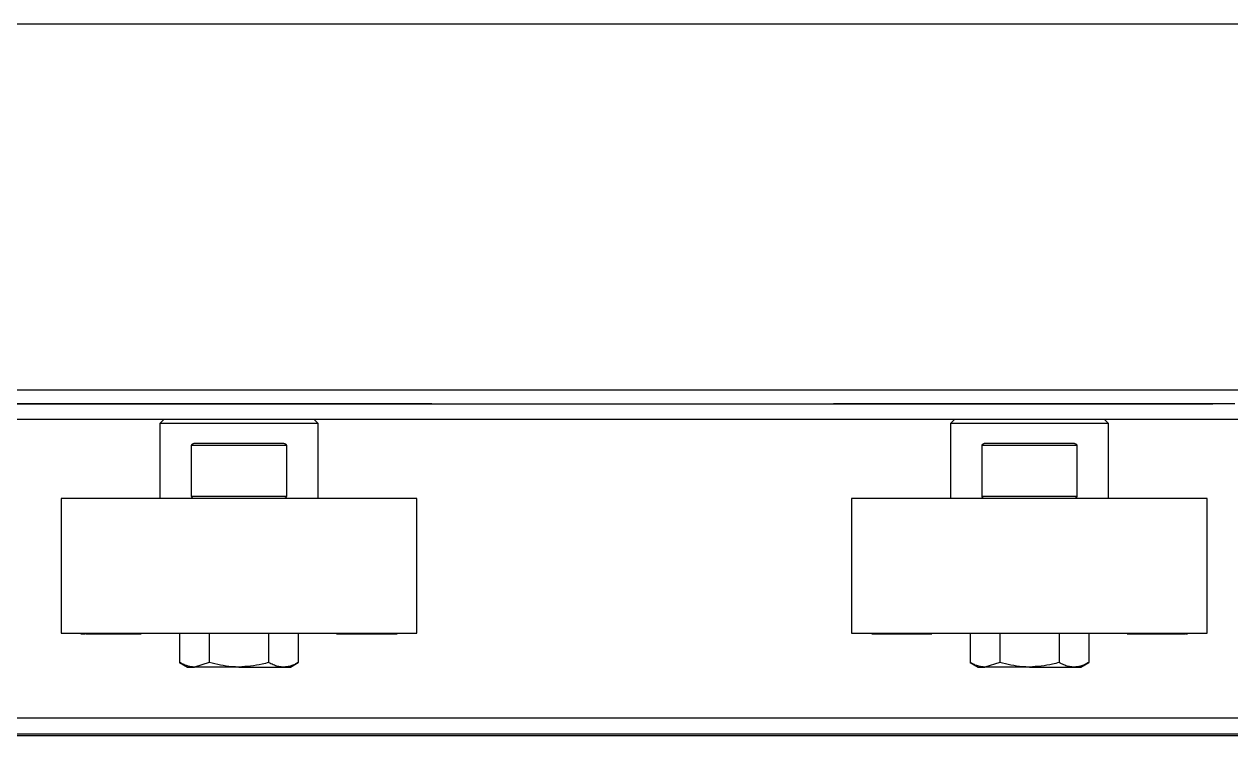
# Model space of a CAD drawing. Header units: millimetres. Extents: x 15 to 415, y 5 to 292.
# Drawn here: x 133.05 to 140.68, y 123.09 to 127.59 of the extents above; entities that cross this region are included whole.
import ezdxf

# ---------------------------------------------------------------- set-up
doc = ezdxf.new("R2010")
doc.units = ezdxf.units.MM
doc.linetypes.add('CENTERX2', pattern=[20.32, 12.7, -2.54, 2.54, -2.54])

msp = doc.modelspace()

# ---------------------------------------------------------------- linework, layer by layer
at = {"color": 7, "linetype": 'Continuous', "lineweight": 25}
for p, q in [((164.90737, 127.58944), (118.90737, 127.58944)), ((164.90737, 125.08944), (118.90737, 125.08944)), ((133.93237, 125.08944), (133.90737, 125.06444)), ((133.90737, 125.06444), (133.90737, 124.58944)), ((134.40737, 125.06444), (133.90737, 125.06444)), ((134.90737, 125.06444), (134.40737, 125.06444)), ((134.90737, 125.06444), (134.88237, 125.08944)), ((134.90737, 124.58944), (134.90737, 125.06444)), ((138.93237, 125.08944), (138.90737, 125.06444)), ((138.90737, 125.06444), (138.90737, 124.58944)), ((139.40737, 125.06444), (138.90737, 125.06444)), ((139.90737, 125.06444), (139.40737, 125.06444)), ((139.90737, 125.06444), (139.88237, 125.08944)), ((139.90737, 124.58944), (139.90737, 125.06444)), ((134.10737, 124.60444), (134.10737, 124.92444)), ((134.70737, 124.92444), (134.10737, 124.92444)), ((134.12848, 124.93944), (134.68625, 124.93944)), ((134.70737, 124.92444), (134.70737, 124.60444)), ((139.10737, 124.60444), (139.10737, 124.92444)), ((139.70737, 124.92444), (139.10737, 124.92444)), ((139.12848, 124.93944), (139.68625, 124.93944)), ((139.70737, 124.92444), (139.70737, 124.60444)), ((133.28237, 124.58944), (133.28237, 123.73944)), ((134.6002, 124.58944), (133.28237, 124.58944)), ((134.10737, 124.60444), (134.70737, 124.60444)), ((135.53237, 124.58944), (134.6002, 124.58944)), ((135.53237, 123.73944), (135.53237, 124.58944)), ((138.28237, 124.58944), (138.28237, 123.73944)), ((139.6002, 124.58944), (138.28237, 124.58944)), ((139.10737, 124.60444), (139.70737, 124.60444)), ((140.53237, 124.58944), (139.6002, 124.58944)), ((140.53237, 123.73944), (140.53237, 124.58944)), ((133.28237, 123.73944), (134.6002, 123.73944)), ((133.40758, 123.73944), (133.40758, 123.73444)), ((133.40801, 123.73444), (133.40801, 123.73944)), ((133.40801, 123.73444), (133.40872, 123.73444)), ((133.40918, 123.73944), (133.40918, 123.73444)), ((133.4107, 123.73444), (133.4107, 123.73944)), ((133.41693, 123.73444), (133.43462, 123.73444)), ((133.44106, 123.73444), (133.442, 123.73444)), ((133.442, 123.73444), (133.442, 123.73944)), ((133.442, 123.73444), (133.45236, 123.73444)), ((133.45236, 123.73444), (133.45236, 123.73944)), ((133.45236, 123.73444), (133.47266, 123.73444)), ((133.47266, 123.73444), (133.47266, 123.73944)), ((133.47266, 123.73444), (133.48851, 123.73444)), ((133.48857, 123.73444), (133.48857, 123.73944)), ((133.48857, 123.73444), (133.48974, 123.73444)), ((133.48974, 123.73944), (133.48974, 123.73444)), ((133.48974, 123.73444), (133.49985, 123.73444)), ((133.49985, 123.73444), (133.49985, 123.73944)), ((133.51868, 123.73444), (133.51868, 123.73944)), ((133.51868, 123.73444), (133.52386, 123.73444)), ((133.52386, 123.73444), (133.52386, 123.73944)), ((133.52386, 123.73444), (133.53686, 123.73444)), ((133.53891, 123.73444), (133.53891, 123.73944)), ((133.53891, 123.73444), (133.54579, 123.73444)), ((133.54579, 123.73444), (133.54579, 123.73944)), ((133.54579, 123.73444), (133.54771, 123.73444)), ((133.55975, 123.73444), (133.55975, 123.73944)), ((133.55975, 123.73444), (133.56661, 123.73444)), ((133.56661, 123.73444), (133.56661, 123.73944)), ((133.58043, 123.73444), (133.58043, 123.73944)), ((133.58043, 123.73444), (133.58302, 123.73444)), ((133.58343, 123.73444), (133.58343, 123.73944)), ((133.58343, 123.73444), (133.60729, 123.73444)), ((133.60729, 123.73444), (133.60729, 123.73944)), ((133.60936, 123.73944), (133.60936, 123.73444)), ((133.62928, 123.73444), (133.62928, 123.73944)), ((133.63209, 123.73444), (133.63209, 123.73944)), ((133.63209, 123.73444), (133.63473, 123.73444)), ((133.64054, 123.73444), (133.64054, 123.73944)), ((133.64054, 123.73444), (133.65669, 123.73444)), ((133.65669, 123.73444), (133.65669, 123.73944)), ((133.67848, 123.73444), (133.67848, 123.73944)), ((133.68132, 123.73444), (133.68132, 123.73944)), ((133.68132, 123.73444), (133.68276, 123.73444)), ((133.68276, 123.73444), (133.68276, 123.73944)), ((133.68276, 123.73444), (133.69587, 123.73444)), ((133.69587, 123.73444), (133.69587, 123.73944)), ((133.69587, 123.73444), (133.71271, 123.73444)), ((133.71271, 123.73444), (133.71271, 123.73944)), ((133.71271, 123.73444), (133.72573, 123.73444)), ((133.72573, 123.73444), (133.72573, 123.73944)), ((133.72573, 123.73444), (133.78292, 123.73444)), ((133.78292, 123.73444), (133.78292, 123.73944)), ((133.78533, 123.73444), (133.78533, 123.73944)), ((134.03209, 123.73944), (134.03209, 123.55347)), ((134.21973, 123.73944), (134.21973, 123.55347)), ((134.595, 123.73944), (134.595, 123.55347)), ((134.6002, 123.73944), (135.53237, 123.73944)), ((134.78264, 123.73944), (134.78264, 123.55347)), ((135.02761, 123.73444), (135.02761, 123.73944)), ((135.03, 123.73444), (135.03, 123.73944)), ((135.03, 123.73444), (135.06065, 123.73444)), ((135.06065, 123.73944), (135.06065, 123.73444)), ((135.06065, 123.73444), (135.07382, 123.73444)), ((135.07382, 123.73444), (135.07382, 123.73944)), ((135.08413, 123.73444), (135.08413, 123.73944)), ((135.08992, 123.73444), (135.08992, 123.73944)), ((135.08992, 123.73444), (135.10156, 123.73444)), ((135.10156, 123.73444), (135.10156, 123.73944)), ((135.10156, 123.73444), (135.11635, 123.73444)), ((135.11635, 123.73444), (135.11635, 123.73944)), ((135.11635, 123.73444), (135.128, 123.73444)), ((135.128, 123.73944), (135.128, 123.73444)), ((135.128, 123.73444), (135.14168, 123.73444)), ((135.14587, 123.73444), (135.14587, 123.73944)), ((135.14587, 123.73444), (135.16031, 123.73444)), ((135.16031, 123.73444), (135.16031, 123.73944)), ((135.17571, 123.73444), (135.17571, 123.73944)), ((135.17571, 123.73444), (135.18465, 123.73444)), ((135.18465, 123.73444), (135.18465, 123.73944)), ((135.18465, 123.73444), (135.19327, 123.73444)), ((135.19327, 123.73444), (135.19327, 123.73944)), ((135.19327, 123.73444), (135.20222, 123.73444)), ((135.20222, 123.73444), (135.20222, 123.73944)), ((135.20222, 123.73444), (135.21086, 123.73444)), ((135.21086, 123.73444), (135.21086, 123.73944)), ((135.21086, 123.73444), (135.21978, 123.73444)), ((135.21978, 123.73444), (135.21978, 123.73944)), ((135.21978, 123.73444), (135.22927, 123.73444)), ((135.22927, 123.73444), (135.22927, 123.73944)), ((135.22927, 123.73444), (135.23689, 123.73444)), ((135.23689, 123.73444), (135.23689, 123.73944)), ((135.23689, 123.73444), (135.24032, 123.73444)), ((135.24032, 123.73444), (135.24032, 123.73944)), ((135.24032, 123.73444), (135.24628, 123.73444)), ((135.25788, 123.73444), (135.26282, 123.73444)), ((135.26174, 123.73444), (135.26174, 123.73944)), ((135.28058, 123.73444), (135.28658, 123.73444)), ((135.28898, 123.73944), (135.28898, 123.73444)), ((135.28908, 123.73444), (135.28908, 123.73944)), ((135.28908, 123.73444), (135.32815, 123.73444)), ((135.32815, 123.73444), (135.32815, 123.73944)), ((135.33893, 123.73944), (135.33893, 123.73444)), ((135.33893, 123.73444), (135.36562, 123.73444)), ((135.36562, 123.73444), (135.36562, 123.73944)), ((135.36687, 123.73444), (135.37695, 123.73444)), ((135.37695, 123.73444), (135.37695, 123.73944)), ((135.37695, 123.73444), (135.38741, 123.73444)), ((135.38741, 123.73444), (135.38741, 123.73944)), ((135.39057, 123.73444), (135.39502, 123.73444)), ((135.39502, 123.73944), (135.39502, 123.73444)), ((135.3978, 123.73444), (135.3978, 123.73944)), ((135.39803, 123.73444), (135.4, 123.73444)), ((135.4, 123.73944), (135.4, 123.73444)), ((135.4021, 123.73444), (135.4021, 123.73944)), ((135.40302, 123.73444), (135.40716, 123.73444)), ((135.40716, 123.73944), (135.40716, 123.73444)), ((138.28237, 123.73944), (139.6002, 123.73944)), ((138.40758, 123.73944), (138.40758, 123.73444)), ((138.40801, 123.73444), (138.40801, 123.73944)), ((138.40801, 123.73444), (138.40872, 123.73444)), ((138.40918, 123.73944), (138.40918, 123.73444)), ((138.4107, 123.73444), (138.4107, 123.73944)), ((138.41693, 123.73444), (138.43462, 123.73444)), ((138.44106, 123.73444), (138.442, 123.73444)), ((138.442, 123.73444), (138.442, 123.73944)), ((138.442, 123.73444), (138.45236, 123.73444)), ((138.45236, 123.73444), (138.45236, 123.73944)), ((138.45236, 123.73444), (138.47266, 123.73444)), ((138.47266, 123.73444), (138.47266, 123.73944)), ((138.47266, 123.73444), (138.48851, 123.73444)), ((138.48857, 123.73444), (138.48857, 123.73944)), ((138.48857, 123.73444), (138.48974, 123.73444)), ((138.48974, 123.73944), (138.48974, 123.73444)), ((138.48974, 123.73444), (138.49985, 123.73444)), ((138.49985, 123.73444), (138.49985, 123.73944)), ((138.51868, 123.73444), (138.51868, 123.73944)), ((138.51868, 123.73444), (138.52386, 123.73444)), ((138.52386, 123.73444), (138.52386, 123.73944)), ((138.52386, 123.73444), (138.53686, 123.73444)), ((138.53891, 123.73444), (138.53891, 123.73944)), ((138.53891, 123.73444), (138.54579, 123.73444)), ((138.54579, 123.73444), (138.54579, 123.73944)), ((138.54579, 123.73444), (138.54771, 123.73444)), ((138.55975, 123.73444), (138.55975, 123.73944)), ((138.55975, 123.73444), (138.56661, 123.73444)), ((138.56661, 123.73444), (138.56661, 123.73944)), ((138.58043, 123.73444), (138.58043, 123.73944)), ((138.58043, 123.73444), (138.58302, 123.73444)), ((138.58343, 123.73444), (138.58343, 123.73944)), ((138.58343, 123.73444), (138.60729, 123.73444)), ((138.60729, 123.73444), (138.60729, 123.73944)), ((138.60936, 123.73944), (138.60936, 123.73444)), ((138.62928, 123.73444), (138.62928, 123.73944)), ((138.63209, 123.73444), (138.63209, 123.73944)), ((138.63209, 123.73444), (138.63473, 123.73444)), ((138.64054, 123.73444), (138.64054, 123.73944)), ((138.64054, 123.73444), (138.65669, 123.73444)), ((138.65669, 123.73444), (138.65669, 123.73944)), ((138.67848, 123.73444), (138.67848, 123.73944)), ((138.68132, 123.73444), (138.68132, 123.73944)), ((138.68132, 123.73444), (138.68276, 123.73444)), ((138.68276, 123.73444), (138.68276, 123.73944)), ((138.68276, 123.73444), (138.69587, 123.73444)), ((138.69587, 123.73444), (138.69587, 123.73944)), ((138.69587, 123.73444), (138.71271, 123.73444)), ((138.71271, 123.73444), (138.71271, 123.73944)), ((138.71271, 123.73444), (138.72573, 123.73444)), ((138.72573, 123.73444), (138.72573, 123.73944)), ((138.72573, 123.73444), (138.78292, 123.73444)), ((138.78292, 123.73444), (138.78292, 123.73944)), ((138.78533, 123.73444), (138.78533, 123.73944)), ((139.03209, 123.73944), (139.03209, 123.55347)), ((139.21973, 123.73944), (139.21973, 123.55347)), ((139.595, 123.73944), (139.595, 123.55347)), ((139.6002, 123.73944), (140.53237, 123.73944)), ((139.78264, 123.73944), (139.78264, 123.55347)), ((140.02761, 123.73444), (140.02761, 123.73944)), ((140.03, 123.73444), (140.03, 123.73944)), ((140.03, 123.73444), (140.06065, 123.73444)), ((140.06065, 123.73944), (140.06065, 123.73444)), ((140.06065, 123.73444), (140.07382, 123.73444)), ((140.07382, 123.73444), (140.07382, 123.73944)), ((140.08413, 123.73444), (140.08413, 123.73944)), ((140.08992, 123.73444), (140.08992, 123.73944)), ((140.08992, 123.73444), (140.10156, 123.73444)), ((140.10156, 123.73444), (140.10156, 123.73944)), ((140.10156, 123.73444), (140.11635, 123.73444)), ((140.11635, 123.73444), (140.11635, 123.73944)), ((140.11635, 123.73444), (140.128, 123.73444)), ((140.128, 123.73944), (140.128, 123.73444)), ((140.128, 123.73444), (140.14168, 123.73444)), ((140.14587, 123.73444), (140.14587, 123.73944)), ((140.14587, 123.73444), (140.16031, 123.73444)), ((140.16031, 123.73444), (140.16031, 123.73944)), ((140.17571, 123.73444), (140.17571, 123.73944)), ((140.17571, 123.73444), (140.18465, 123.73444)), ((140.18465, 123.73444), (140.18465, 123.73944)), ((140.18465, 123.73444), (140.19327, 123.73444)), ((140.19327, 123.73444), (140.19327, 123.73944)), ((140.19327, 123.73444), (140.20222, 123.73444)), ((140.20222, 123.73444), (140.20222, 123.73944)), ((140.20222, 123.73444), (140.21086, 123.73444)), ((140.21086, 123.73444), (140.21086, 123.73944)), ((140.21086, 123.73444), (140.21978, 123.73444)), ((140.21978, 123.73444), (140.21978, 123.73944)), ((140.21978, 123.73444), (140.22927, 123.73444)), ((140.22927, 123.73444), (140.22927, 123.73944)), ((140.22927, 123.73444), (140.23689, 123.73444)), ((140.23689, 123.73444), (140.23689, 123.73944)), ((140.23689, 123.73444), (140.24032, 123.73444)), ((140.24032, 123.73444), (140.24032, 123.73944)), ((140.24032, 123.73444), (140.24628, 123.73444)), ((140.25788, 123.73444), (140.26282, 123.73444)), ((140.26174, 123.73444), (140.26174, 123.73944)), ((140.28058, 123.73444), (140.28658, 123.73444)), ((140.28898, 123.73944), (140.28898, 123.73444)), ((140.28908, 123.73444), (140.28908, 123.73944)), ((140.28908, 123.73444), (140.32815, 123.73444)), ((140.32815, 123.73444), (140.32815, 123.73944)), ((140.33893, 123.73944), (140.33893, 123.73444)), ((140.33893, 123.73444), (140.36562, 123.73444)), ((140.36562, 123.73444), (140.36562, 123.73944)), ((140.36687, 123.73444), (140.37695, 123.73444)), ((140.37695, 123.73444), (140.37695, 123.73944)), ((140.37695, 123.73444), (140.38741, 123.73444)), ((140.38741, 123.73444), (140.38741, 123.73944)), ((140.39057, 123.73444), (140.39502, 123.73444)), ((140.39502, 123.73944), (140.39502, 123.73444)), ((140.3978, 123.73444), (140.3978, 123.73944)), ((140.39803, 123.73444), (140.4, 123.73444)), ((140.4, 123.73944), (140.4, 123.73444)), ((140.4021, 123.73444), (140.4021, 123.73944)), ((140.40302, 123.73444), (140.40716, 123.73444)), ((140.40716, 123.73944), (140.40716, 123.73444)), ((134.03209, 123.55347), (134.08237, 123.52444)), ((134.08237, 123.52444), (134.12591, 123.52444)), ((134.21973, 123.55347), (134.12591, 123.52444)), ((134.40737, 123.52444), (134.12591, 123.52444)), ((134.40737, 123.52444), (134.68882, 123.52444)), ((134.68882, 123.52444), (134.73237, 123.52444)), ((134.73237, 123.52444), (134.78264, 123.55347)), ((139.03209, 123.55347), (139.08237, 123.52444)), ((139.08237, 123.52444), (139.12591, 123.52444)), ((139.21973, 123.55347), (139.12591, 123.52444)), ((139.40737, 123.52444), (139.12591, 123.52444)), ((139.40737, 123.52444), (139.68882, 123.52444)), ((139.68882, 123.52444), (139.73237, 123.52444)), ((139.73237, 123.52444), (139.78264, 123.55347)), ((132.06781, 123.20294), (141.74692, 123.20294)), ((164.90737, 123.08944), (118.90737, 123.08944)), ((132.39567, 123.10294), (141.41906, 123.10294))]:
    msp.add_line(p, q, dxfattribs=at)
at = {"color": 8, "linetype": 'Continuous', "lineweight": 25}
msp.add_line((118.90737, 125.27627), (164.90737, 125.27627), dxfattribs=at)
at = {"color": 7, "linetype": 'CENTERX2'}
for p, q in [((216.90737, 125.18844), (66.90737, 125.18844)), ((66.90737, 125.18844), (216.90737, 125.18844))]:
    msp.add_line(p, q, dxfattribs=at)
at = {"color": 7, "linetype": 'Continuous', "lineweight": 25}
for points, knots in [([(134.10737, 124.92444), (134.10749, 124.92566), (134.10772, 124.92809), (134.10966, 124.93174), (134.11251, 124.93466), (134.11605, 124.93684), (134.11979, 124.93831), (134.12396, 124.93927), (134.12697, 124.93938), (134.12848, 124.93944)], [0, 0, 0, 0, 0.1111644, 0.2215578, 0.3911796, 0.5273291, 0.6670699, 0.832159, 1, 1, 1, 1]), ([(134.68625, 124.93944), (134.68832, 124.93933), (134.69254, 124.93911), (134.69812, 124.93725), (134.70209, 124.93473), (134.70451, 124.93227), (134.70611, 124.92991), (134.70718, 124.92721), (134.70731, 124.92526), (134.70737, 124.92444)], [0, 0, 0, 0, 0.22945028, 0.46668496, 0.64308859, 0.73102505, 0.82178257, 0.92494901, 1, 1, 1, 1]), ([(139.10737, 124.92444), (139.10749, 124.92566), (139.10772, 124.92809), (139.10966, 124.93174), (139.11251, 124.93466), (139.11605, 124.93684), (139.11979, 124.93831), (139.12396, 124.93927), (139.12697, 124.93938), (139.12848, 124.93944)], [0, 0, 0, 0, 0.1111644, 0.2215578, 0.3911796, 0.5273291, 0.6670699, 0.832159, 1, 1, 1, 1]), ([(139.68625, 124.93944), (139.68832, 124.93933), (139.69254, 124.93911), (139.69812, 124.93725), (139.70209, 124.93473), (139.70451, 124.93227), (139.70611, 124.92991), (139.70718, 124.92721), (139.70731, 124.92526), (139.70737, 124.92444)], [0, 0, 0, 0, 0.22945028, 0.46668496, 0.64308859, 0.73102505, 0.82178257, 0.92494901, 1, 1, 1, 1]), ([(134.12848, 124.58944), (134.12641, 124.58956), (134.1222, 124.58978), (134.11662, 124.59164), (134.11264, 124.59416), (134.11022, 124.59662), (134.10862, 124.59898), (134.10755, 124.60168), (134.10742, 124.60362), (134.10737, 124.60444)], [0, 0, 0, 0, 0.2294503, 0.466685, 0.6430886, 0.7310251, 0.8217826, 0.924949, 1, 1, 1, 1]), ([(134.70737, 124.60444), (134.70725, 124.60323), (134.70701, 124.6008), (134.70508, 124.59714), (134.70222, 124.59423), (134.69868, 124.59205), (134.69494, 124.59058), (134.69077, 124.58962), (134.68776, 124.5895), (134.68625, 124.58944)], [0, 0, 0, 0, 0.11116437, 0.22155782, 0.39117964, 0.52732907, 0.66706995, 0.83215896, 1, 1, 1, 1]), ([(139.12848, 124.58944), (139.12641, 124.58956), (139.1222, 124.58978), (139.11662, 124.59164), (139.11264, 124.59416), (139.11022, 124.59662), (139.10862, 124.59898), (139.10755, 124.60168), (139.10742, 124.60362), (139.10737, 124.60444)], [0, 0, 0, 0, 0.2294503, 0.466685, 0.6430886, 0.7310251, 0.8217826, 0.924949, 1, 1, 1, 1]), ([(139.70737, 124.60444), (139.70725, 124.60323), (139.70701, 124.6008), (139.70508, 124.59714), (139.70222, 124.59423), (139.69868, 124.59205), (139.69494, 124.59058), (139.69077, 124.58962), (139.68776, 124.5895), (139.68625, 124.58944)], [0, 0, 0, 0, 0.11116437, 0.22155782, 0.39117964, 0.52732907, 0.66706995, 0.83215896, 1, 1, 1, 1]), ([(133.40758, 123.73444), (133.40762, 123.73444), (133.4077, 123.73444), (133.40782, 123.73444), (133.40794, 123.73444), (133.40801, 123.73444)], [0, 0, 0, 0, 0.25049932, 0.50093268, 1, 1, 1, 1]), ([(133.4107, 123.73444), (133.41403, 123.73444), (133.42068, 123.73444), (133.42943, 123.73444), (133.43486, 123.73444), (133.43697, 123.73444)], [0, 0, 0, 0, 0.3799906, 0.759627, 1, 1, 1, 1]), ([(133.44037, 123.73444), (133.44034, 123.73444), (133.44028, 123.73444), (133.44052, 123.73444), (133.44077, 123.73444), (133.44111, 123.73444), (133.44153, 123.73444), (133.44184, 123.73444), (133.442, 123.73444)], [0, 0, 0, 0, 0.2732748, 0.4210932, 0.5652183, 0.7096569, 0.8547775, 1, 1, 1, 1]), ([(133.48881, 123.73444), (133.48872, 123.73444), (133.48855, 123.73444), (133.48847, 123.73444), (133.48851, 123.73444), (133.48872, 123.73444), (133.48908, 123.73444), (133.48949, 123.73444), (133.48974, 123.73444)], [0, 0, 0, 0, 0.15219733, 0.30538071, 0.45997636, 0.61886819, 0.77897902, 1, 1, 1, 1]), ([(133.49985, 123.73444), (133.50085, 123.73444), (133.50278, 123.73444), (133.50797, 123.73444), (133.51191, 123.73444), (133.51398, 123.73444), (133.51416, 123.73444)], [0, 0, 0, 0, 0.34442477, 0.66995648, 0.97202136, 1, 1, 1, 1]), ([(133.51635, 123.73444), (133.51634, 123.73444), (133.51625, 123.73444), (133.51629, 123.73444), (133.51647, 123.73444), (133.51677, 123.73444), (133.51726, 123.73444), (133.51791, 123.73444), (133.51843, 123.73444), (133.51868, 123.73444)], [0, 0, 0, 0, 0.0165306, 0.2168215, 0.3182892, 0.4861605, 0.6552294, 0.8272933, 1, 1, 1, 1]), ([(133.53675, 123.73444), (133.5368, 123.73444), (133.5369, 123.73444), (133.53827, 123.73444), (133.53891, 123.73444)], [0, 0, 0, 0, 0.5265603, 1, 1, 1, 1]), ([(133.54579, 123.73444), (133.54665, 123.73444), (133.54839, 123.73444), (133.55166, 123.73444), (133.55435, 123.73444), (133.55546, 123.73444)], [0, 0, 0, 0, 0.3686168, 0.7397263, 1, 1, 1, 1]), ([(133.55692, 123.73444), (133.55692, 123.73444), (133.5569, 123.73444), (133.55835, 123.73444), (133.55957, 123.73444), (133.55975, 123.73444)], [0, 0, 0, 0, 0.15876781, 0.87607023, 1, 1, 1, 1]), ([(133.56661, 123.73444), (133.56805, 123.73444), (133.5705, 123.73444), (133.57579, 123.73444), (133.57899, 123.73444), (133.58043, 123.73444)], [0, 0, 0, 0, 0.4395919, 0.7480478, 1, 1, 1, 1]), ([(133.60729, 123.73444), (133.60745, 123.73444), (133.60776, 123.73444), (133.60842, 123.73444), (133.60898, 123.73444), (133.60936, 123.73444)], [0, 0, 0, 0, 0.2503486, 0.5007655, 1, 1, 1, 1]), ([(133.60936, 123.73444), (133.61103, 123.73444), (133.61384, 123.73444), (133.61913, 123.73444), (133.6243, 123.73444), (133.62754, 123.73444), (133.62928, 123.73444)], [0, 0, 0, 0, 0.3185725, 0.5340537, 0.7502024, 1, 1, 1, 1]), ([(133.62928, 123.73444), (133.62953, 123.73444), (133.63003, 123.73444), (133.63094, 123.73444), (133.63163, 123.73444), (133.63209, 123.73444)], [0, 0, 0, 0, 0.2508246, 0.5019651, 1, 1, 1, 1]), ([(133.636, 123.73444), (133.63606, 123.73444), (133.6362, 123.73444), (133.6382, 123.73444), (133.63995, 123.73444), (133.64054, 123.73444)], [0, 0, 0, 0, 0.2917, 0.7625484, 1, 1, 1, 1]), ([(133.65669, 123.73444), (133.65831, 123.73444), (133.66101, 123.73444), (133.6662, 123.73444), (133.67138, 123.73444), (133.67552, 123.73444), (133.67784, 123.73444), (133.67848, 123.73444)], [0, 0, 0, 0, 0.2915622, 0.484496, 0.6781187, 0.91156, 1, 1, 1, 1]), ([(133.67848, 123.73444), (133.67872, 123.73444), (133.67921, 123.73444), (133.68017, 123.73444), (133.68086, 123.73444), (133.68132, 123.73444)], [0, 0, 0, 0, 0.2501891, 0.5004098, 1, 1, 1, 1]), ([(133.78292, 123.73444), (133.78313, 123.73444), (133.78357, 123.73444), (133.7844, 123.73444), (133.78496, 123.73444), (133.78533, 123.73444)], [0, 0, 0, 0, 0.2503693, 0.5007819, 1, 1, 1, 1]), ([(133.78533, 123.73444), (133.78714, 123.73444), (133.78952, 123.73444), (133.78962, 123.73444), (133.78964, 123.73444)], [0, 0, 0, 0, 0.7560725, 1, 1, 1, 1]), ([(135.02509, 123.73444), (135.02501, 123.73444), (135.02473, 123.73444), (135.02586, 123.73444), (135.02714, 123.73444), (135.02761, 123.73444)], [0, 0, 0, 0, 0.21314141, 0.71661351, 1, 1, 1, 1]), ([(135.02761, 123.73444), (135.02779, 123.73444), (135.02814, 123.73444), (135.02891, 123.73444), (135.02956, 123.73444), (135.03, 123.73444)], [0, 0, 0, 0, 0.250459, 0.5010127, 1, 1, 1, 1]), ([(135.0748, 123.73444), (135.075, 123.73444), (135.07667, 123.73444), (135.08, 123.73444), (135.08288, 123.73444), (135.08413, 123.73444)], [0, 0, 0, 0, 0.07067621, 0.59539733, 1, 1, 1, 1]), ([(135.08413, 123.73444), (135.08554, 123.73444), (135.08737, 123.73444), (135.08889, 123.73444), (135.08923, 123.73444)], [0, 0, 0, 0, 0.77627831, 1, 1, 1, 1]), ([(135.14289, 123.73444), (135.14293, 123.73444), (135.143, 123.73444), (135.14487, 123.73444), (135.14587, 123.73444)], [0, 0, 0, 0, 0.46669989, 1, 1, 1, 1]), ([(135.16031, 123.73444), (135.16244, 123.73444), (135.16558, 123.73444), (135.17176, 123.73444), (135.17686, 123.73444), (135.18006, 123.73444), (135.18175, 123.73444)], [0, 0, 0, 0, 0.4046167, 0.5953422, 0.786525, 1, 1, 1, 1]), ([(135.24792, 123.73444), (135.24817, 123.73444), (135.24885, 123.73444), (135.25237, 123.73444), (135.25715, 123.73444), (135.26059, 123.73444), (135.26174, 123.73444)], [0, 0, 0, 0, 0.1804436, 0.4996936, 0.8332207, 1, 1, 1, 1]), ([(135.26174, 123.73444), (135.26246, 123.73444), (135.26389, 123.73444), (135.26612, 123.73444), (135.26842, 123.73444), (135.27059, 123.73444), (135.27259, 123.73444), (135.27442, 123.73444), (135.27622, 123.73444), (135.27796, 123.73444), (135.27962, 123.73444), (135.2812, 123.73444), (135.28271, 123.73444), (135.28408, 123.73444), (135.28533, 123.73444), (135.28643, 123.73444), (135.28739, 123.73444), (135.28826, 123.73444), (135.28873, 123.73444), (135.28898, 123.73444)], [0, 0, 0, 0, 0.06628878, 0.13299179, 0.20156237, 0.27110744, 0.32584751, 0.38101955, 0.43752861, 0.49442981, 0.54915481, 0.60422618, 0.6605867, 0.71743599, 0.77093777, 0.82491453, 0.88036704, 0.93627695, 1, 1, 1, 1]), ([(135.27098, 123.73444), (135.27096, 123.73444), (135.27089, 123.73444), (135.27096, 123.73444), (135.27108, 123.73444), (135.27136, 123.73444), (135.2717, 123.73444), (135.27202, 123.73444), (135.27213, 123.73444)], [0, 0, 0, 0, 0.0979509, 0.2787516, 0.4603104, 0.594782, 0.8646533, 1, 1, 1, 1]), ([(135.32815, 123.73444), (135.32845, 123.73444), (135.32904, 123.73444), (135.32996, 123.73444), (135.33091, 123.73444), (135.33181, 123.73444), (135.33265, 123.73444), (135.33343, 123.73444), (135.3342, 123.73444), (135.33492, 123.73444), (135.33559, 123.73444), (135.33621, 123.73444), (135.33679, 123.73444), (135.33731, 123.73444), (135.33776, 123.73444), (135.33815, 123.73444), (135.33848, 123.73444), (135.33873, 123.73444), (135.33887, 123.73444), (135.33893, 123.73444)], [0, 0, 0, 0, 0.0690748, 0.138365, 0.2094942, 0.2818356, 0.3413406, 0.4013698, 0.4628984, 0.5249052, 0.5807287, 0.6369515, 0.6945555, 0.7526961, 0.8045616, 0.8568877, 0.9105852, 0.9646192, 1, 1, 1, 1]), ([(135.38881, 123.73444), (135.38922, 123.73444), (135.39122, 123.73444), (135.39321, 123.73444), (135.39479, 123.73444)], [0, 0, 0, 0, 0.208786, 1, 1, 1, 1]), ([(135.3978, 123.73444), (135.39757, 123.73444), (135.3971, 123.73444), (135.3964, 123.73444), (135.39571, 123.73444), (135.39525, 123.73444), (135.39502, 123.73444)], [0, 0, 0, 0, 0.2506984, 0.5012854, 0.7506427, 1, 1, 1, 1]), ([(135.4, 123.73444), (135.40018, 123.73444), (135.40053, 123.73444), (135.40121, 123.73444), (135.40174, 123.73444), (135.4021, 123.73444)], [0, 0, 0, 0, 0.2506304, 0.5012147, 1, 1, 1, 1]), ([(138.40758, 123.73444), (138.40762, 123.73444), (138.4077, 123.73444), (138.40782, 123.73444), (138.40794, 123.73444), (138.40801, 123.73444)], [0, 0, 0, 0, 0.25049932, 0.50093268, 1, 1, 1, 1]), ([(138.4107, 123.73444), (138.41403, 123.73444), (138.42068, 123.73444), (138.42943, 123.73444), (138.43486, 123.73444), (138.43697, 123.73444)], [0, 0, 0, 0, 0.3799906, 0.759627, 1, 1, 1, 1]), ([(138.44037, 123.73444), (138.44034, 123.73444), (138.44028, 123.73444), (138.44052, 123.73444), (138.44077, 123.73444), (138.44111, 123.73444), (138.44153, 123.73444), (138.44184, 123.73444), (138.442, 123.73444)], [0, 0, 0, 0, 0.2732748, 0.4210932, 0.5652183, 0.7096569, 0.8547775, 1, 1, 1, 1]), ([(138.48881, 123.73444), (138.48872, 123.73444), (138.48855, 123.73444), (138.48847, 123.73444), (138.48851, 123.73444), (138.48872, 123.73444), (138.48908, 123.73444), (138.48949, 123.73444), (138.48974, 123.73444)], [0, 0, 0, 0, 0.15219733, 0.30538071, 0.45997636, 0.61886819, 0.77897902, 1, 1, 1, 1]), ([(138.49985, 123.73444), (138.50085, 123.73444), (138.50278, 123.73444), (138.50797, 123.73444), (138.51191, 123.73444), (138.51398, 123.73444), (138.51416, 123.73444)], [0, 0, 0, 0, 0.3444248, 0.6699565, 0.9720214, 1, 1, 1, 1]), ([(138.51635, 123.73444), (138.51634, 123.73444), (138.51625, 123.73444), (138.51629, 123.73444), (138.51647, 123.73444), (138.51677, 123.73444), (138.51726, 123.73444), (138.51791, 123.73444), (138.51843, 123.73444), (138.51868, 123.73444)], [0, 0, 0, 0, 0.0165306, 0.2168215, 0.3182892, 0.4861605, 0.6552294, 0.8272933, 1, 1, 1, 1]), ([(138.53675, 123.73444), (138.5368, 123.73444), (138.5369, 123.73444), (138.53827, 123.73444), (138.53891, 123.73444)], [0, 0, 0, 0, 0.5265603, 1, 1, 1, 1]), ([(138.54579, 123.73444), (138.54665, 123.73444), (138.54839, 123.73444), (138.55166, 123.73444), (138.55435, 123.73444), (138.55546, 123.73444)], [0, 0, 0, 0, 0.3686168, 0.7397263, 1, 1, 1, 1]), ([(138.55692, 123.73444), (138.55692, 123.73444), (138.5569, 123.73444), (138.55835, 123.73444), (138.55957, 123.73444), (138.55975, 123.73444)], [0, 0, 0, 0, 0.15876781, 0.87607023, 1, 1, 1, 1]), ([(138.56661, 123.73444), (138.56805, 123.73444), (138.5705, 123.73444), (138.57579, 123.73444), (138.57899, 123.73444), (138.58043, 123.73444)], [0, 0, 0, 0, 0.4395919, 0.7480478, 1, 1, 1, 1]), ([(138.60729, 123.73444), (138.60745, 123.73444), (138.60776, 123.73444), (138.60842, 123.73444), (138.60898, 123.73444), (138.60936, 123.73444)], [0, 0, 0, 0, 0.2503486, 0.5007655, 1, 1, 1, 1]), ([(138.60936, 123.73444), (138.61103, 123.73444), (138.61384, 123.73444), (138.61913, 123.73444), (138.6243, 123.73444), (138.62754, 123.73444), (138.62928, 123.73444)], [0, 0, 0, 0, 0.3185725, 0.5340537, 0.7502024, 1, 1, 1, 1]), ([(138.62928, 123.73444), (138.62953, 123.73444), (138.63003, 123.73444), (138.63094, 123.73444), (138.63163, 123.73444), (138.63209, 123.73444)], [0, 0, 0, 0, 0.2508246, 0.5019651, 1, 1, 1, 1]), ([(138.636, 123.73444), (138.63606, 123.73444), (138.6362, 123.73444), (138.6382, 123.73444), (138.63995, 123.73444), (138.64054, 123.73444)], [0, 0, 0, 0, 0.2917, 0.7625484, 1, 1, 1, 1]), ([(138.65669, 123.73444), (138.65831, 123.73444), (138.66101, 123.73444), (138.6662, 123.73444), (138.67138, 123.73444), (138.67552, 123.73444), (138.67784, 123.73444), (138.67848, 123.73444)], [0, 0, 0, 0, 0.2915622, 0.484496, 0.6781187, 0.91156, 1, 1, 1, 1]), ([(138.67848, 123.73444), (138.67872, 123.73444), (138.67921, 123.73444), (138.68017, 123.73444), (138.68086, 123.73444), (138.68132, 123.73444)], [0, 0, 0, 0, 0.2501891, 0.5004098, 1, 1, 1, 1]), ([(138.78292, 123.73444), (138.78313, 123.73444), (138.78357, 123.73444), (138.7844, 123.73444), (138.78496, 123.73444), (138.78533, 123.73444)], [0, 0, 0, 0, 0.2503693, 0.5007819, 1, 1, 1, 1]), ([(138.78533, 123.73444), (138.78714, 123.73444), (138.78952, 123.73444), (138.78962, 123.73444), (138.78964, 123.73444)], [0, 0, 0, 0, 0.7560725, 1, 1, 1, 1]), ([(140.02509, 123.73444), (140.02501, 123.73444), (140.02473, 123.73444), (140.02586, 123.73444), (140.02714, 123.73444), (140.02761, 123.73444)], [0, 0, 0, 0, 0.21314141, 0.71661351, 1, 1, 1, 1]), ([(140.02761, 123.73444), (140.02779, 123.73444), (140.02814, 123.73444), (140.02891, 123.73444), (140.02956, 123.73444), (140.03, 123.73444)], [0, 0, 0, 0, 0.250459, 0.5010127, 1, 1, 1, 1]), ([(140.0748, 123.73444), (140.075, 123.73444), (140.07667, 123.73444), (140.08, 123.73444), (140.08288, 123.73444), (140.08413, 123.73444)], [0, 0, 0, 0, 0.07067621, 0.59539733, 1, 1, 1, 1]), ([(140.08413, 123.73444), (140.08554, 123.73444), (140.08737, 123.73444), (140.08889, 123.73444), (140.08923, 123.73444)], [0, 0, 0, 0, 0.77627831, 1, 1, 1, 1]), ([(140.14289, 123.73444), (140.14293, 123.73444), (140.143, 123.73444), (140.14487, 123.73444), (140.14587, 123.73444)], [0, 0, 0, 0, 0.46669989, 1, 1, 1, 1]), ([(140.16031, 123.73444), (140.16244, 123.73444), (140.16558, 123.73444), (140.17176, 123.73444), (140.17686, 123.73444), (140.18006, 123.73444), (140.18175, 123.73444)], [0, 0, 0, 0, 0.4046167, 0.5953422, 0.786525, 1, 1, 1, 1]), ([(140.24792, 123.73444), (140.24817, 123.73444), (140.24885, 123.73444), (140.25237, 123.73444), (140.25715, 123.73444), (140.26059, 123.73444), (140.26174, 123.73444)], [0, 0, 0, 0, 0.1804436, 0.4996936, 0.8332207, 1, 1, 1, 1]), ([(140.26174, 123.73444), (140.26246, 123.73444), (140.26389, 123.73444), (140.26612, 123.73444), (140.26842, 123.73444), (140.27059, 123.73444), (140.27259, 123.73444), (140.27442, 123.73444), (140.27622, 123.73444), (140.27796, 123.73444), (140.27962, 123.73444), (140.2812, 123.73444), (140.28271, 123.73444), (140.28408, 123.73444), (140.28533, 123.73444), (140.28643, 123.73444), (140.28739, 123.73444), (140.28826, 123.73444), (140.28873, 123.73444), (140.28898, 123.73444)], [0, 0, 0, 0, 0.06628878, 0.13299179, 0.20156237, 0.27110744, 0.32584751, 0.38101955, 0.43752861, 0.49442981, 0.54915481, 0.60422618, 0.6605867, 0.71743599, 0.77093777, 0.82491453, 0.88036704, 0.93627695, 1, 1, 1, 1]), ([(140.27098, 123.73444), (140.27096, 123.73444), (140.27089, 123.73444), (140.27096, 123.73444), (140.27108, 123.73444), (140.27136, 123.73444), (140.2717, 123.73444), (140.27202, 123.73444), (140.27213, 123.73444)], [0, 0, 0, 0, 0.0979509, 0.2787516, 0.4603104, 0.594782, 0.8646533, 1, 1, 1, 1]), ([(140.32815, 123.73444), (140.32845, 123.73444), (140.32904, 123.73444), (140.32996, 123.73444), (140.33091, 123.73444), (140.33181, 123.73444), (140.33265, 123.73444), (140.33343, 123.73444), (140.3342, 123.73444), (140.33492, 123.73444), (140.33559, 123.73444), (140.33621, 123.73444), (140.33679, 123.73444), (140.33731, 123.73444), (140.33776, 123.73444), (140.33815, 123.73444), (140.33848, 123.73444), (140.33873, 123.73444), (140.33887, 123.73444), (140.33893, 123.73444)], [0, 0, 0, 0, 0.0690748, 0.138365, 0.2094942, 0.2818356, 0.3413406, 0.4013698, 0.4628984, 0.5249052, 0.5807287, 0.6369515, 0.6945555, 0.7526961, 0.8045616, 0.8568877, 0.9105852, 0.9646192, 1, 1, 1, 1]), ([(140.38881, 123.73444), (140.38922, 123.73444), (140.39122, 123.73444), (140.39321, 123.73444), (140.39479, 123.73444)], [0, 0, 0, 0, 0.208786, 1, 1, 1, 1]), ([(140.3978, 123.73444), (140.39757, 123.73444), (140.3971, 123.73444), (140.3964, 123.73444), (140.39571, 123.73444), (140.39525, 123.73444), (140.39502, 123.73444)], [0, 0, 0, 0, 0.2506984, 0.5012854, 0.7506427, 1, 1, 1, 1]), ([(140.4, 123.73444), (140.40018, 123.73444), (140.40053, 123.73444), (140.40121, 123.73444), (140.40174, 123.73444), (140.4021, 123.73444)], [0, 0, 0, 0, 0.2506304, 0.5012147, 1, 1, 1, 1]), ([(134.12591, 123.52444), (134.12368, 123.52448), (134.11782, 123.52456), (134.1083, 123.52541), (134.09738, 123.52718), (134.08277, 123.53064), (134.0682, 123.53565), (134.05372, 123.54203), (134.04286, 123.54741), (134.03568, 123.55145), (134.03209, 123.55347)], [0, 0, 0, 0, 0.0700361, 0.184843, 0.2998166, 0.4152629, 0.6478668, 0.7650247, 0.8824731, 1, 1, 1, 1]), ([(134.40737, 123.52444), (134.39201, 123.52479), (134.32851, 123.52624), (134.26664, 123.54173), (134.21973, 123.55347)], [0, 0, 0, 0, 0.24185142, 1, 1, 1, 1]), ([(134.595, 123.55347), (134.58133, 123.54965), (134.52022, 123.53255), (134.45669, 123.52799), (134.40737, 123.52444)], [0, 0, 0, 0, 0.2237133, 1, 1, 1, 1]), ([(134.68882, 123.52444), (134.6866, 123.52448), (134.67465, 123.52465), (134.65299, 123.52809), (134.62384, 123.53792), (134.60472, 123.54823), (134.595, 123.55347)], [0, 0, 0, 0, 0.0700514, 0.3766066, 0.6830734, 1, 1, 1, 1]), ([(134.78264, 123.55347), (134.77887, 123.55135), (134.76752, 123.54498), (134.74829, 123.5361), (134.72479, 123.52839), (134.70488, 123.52486), (134.69285, 123.52455), (134.68882, 123.52444)], [0, 0, 0, 0, 0.1235975, 0.3712478, 0.6210135, 0.8733014, 1, 1, 1, 1]), ([(139.12591, 123.52444), (139.12368, 123.52448), (139.11782, 123.52456), (139.1083, 123.52541), (139.09738, 123.52718), (139.08277, 123.53064), (139.0682, 123.53565), (139.05372, 123.54203), (139.04286, 123.54741), (139.03568, 123.55145), (139.03209, 123.55347)], [0, 0, 0, 0, 0.0700361, 0.184843, 0.2998166, 0.4152629, 0.6478668, 0.7650247, 0.8824731, 1, 1, 1, 1]), ([(139.40737, 123.52444), (139.39201, 123.52479), (139.32851, 123.52624), (139.26664, 123.54173), (139.21973, 123.55347)], [0, 0, 0, 0, 0.24185142, 1, 1, 1, 1]), ([(139.595, 123.55347), (139.58133, 123.54965), (139.52022, 123.53255), (139.45669, 123.52799), (139.40737, 123.52444)], [0, 0, 0, 0, 0.2237133, 1, 1, 1, 1]), ([(139.68882, 123.52444), (139.6866, 123.52448), (139.67465, 123.52465), (139.65299, 123.52809), (139.62384, 123.53792), (139.60472, 123.54823), (139.595, 123.55347)], [0, 0, 0, 0, 0.0700514, 0.3766066, 0.6830734, 1, 1, 1, 1]), ([(139.78264, 123.55347), (139.77887, 123.55135), (139.76752, 123.54498), (139.74829, 123.5361), (139.72479, 123.52839), (139.70488, 123.52486), (139.69285, 123.52455), (139.68882, 123.52444)], [0, 0, 0, 0, 0.1235975, 0.3712478, 0.6210135, 0.8733014, 1, 1, 1, 1])]:
    msp.add_open_spline(points, degree=3, knots=knots, dxfattribs=at)

doc.saveas('drawing.dxf')
